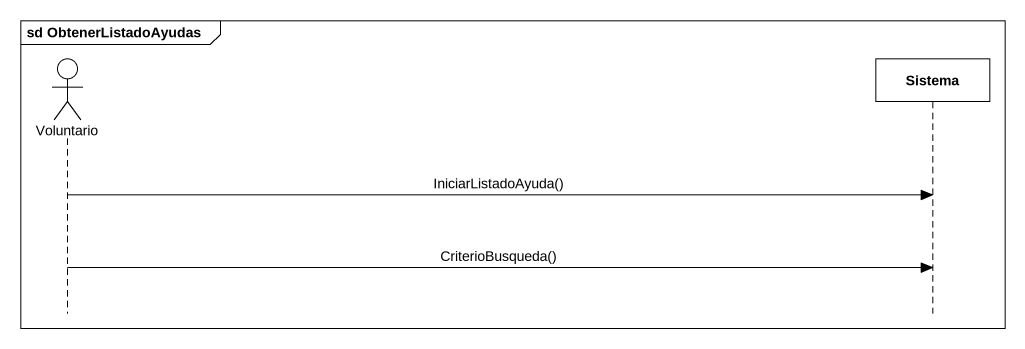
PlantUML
@startuml
mainframe sd ObtenerListadoAyudas
hide footbox
actor Voluntario
participant Sistema

Voluntario -> Sistema : IniciarListadoAyuda()
Voluntario -> Sistema : CriterioBusqueda()
@enduml
